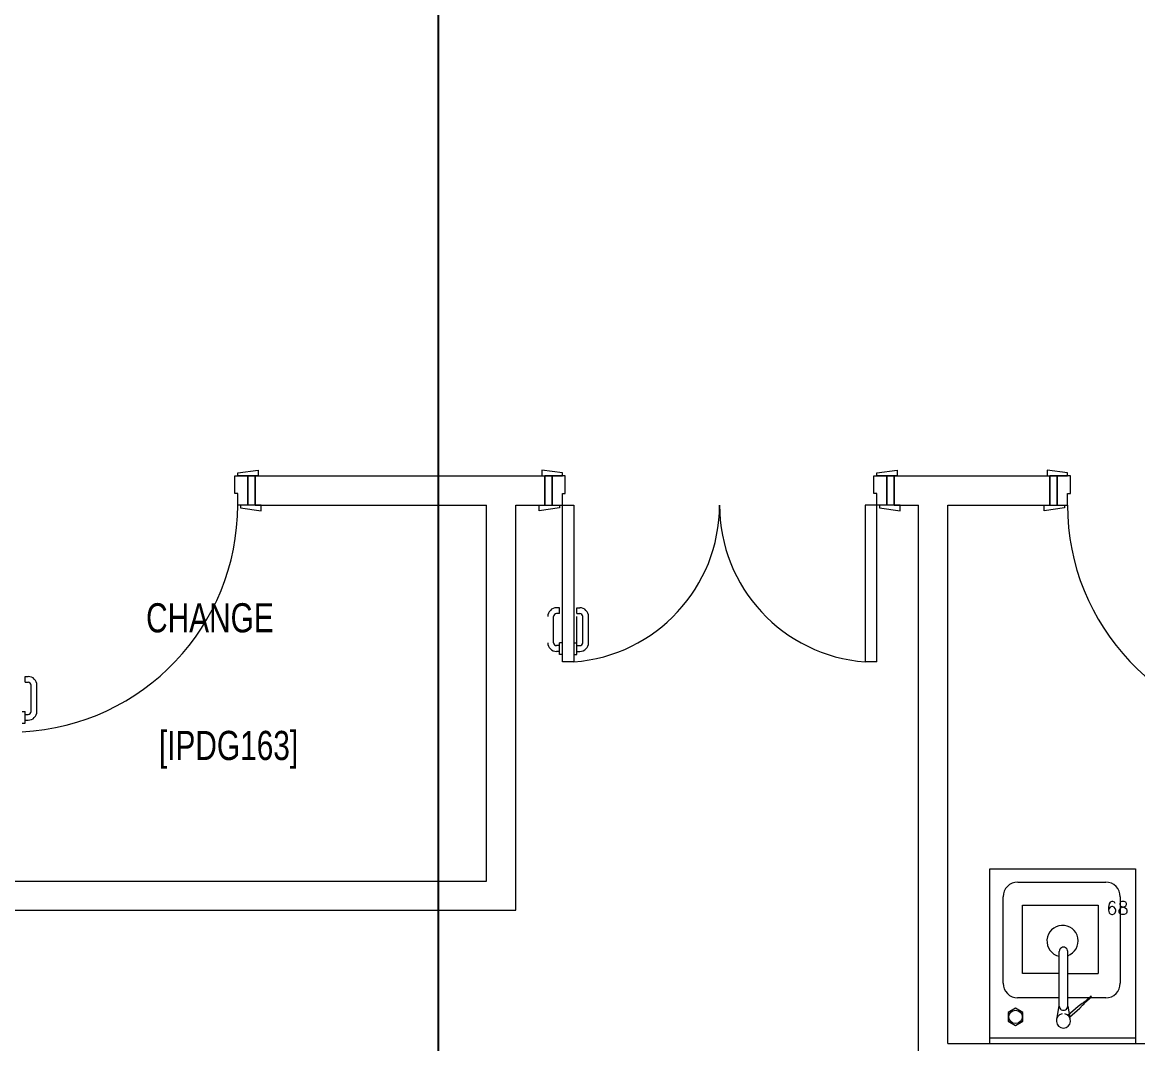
# Model space of a CAD drawing. Header units: metres. Extents: x -18745 to 220762, y -1579758 to -1356048.
# Drawn here: x 165083 to 168915, y -1423281 to -1419773 of the extents above; entities that cross this region are included whole.
import ezdxf

# ---------------------------------------------------------------- set-up
doc = ezdxf.new("R2010")
doc.units = ezdxf.units.M
doc.layers.get('0').update_dxf_attribs({"lineweight": 0})
for name, color, linetype, lineweight in [('A-100 - Copy$0$72_EGR_BASE_TEXT', 8, 'Continuous', 0), ('A-100 - Copy$0$Medical Equipment and Furniture', 8, 'Continuous', 0), ('A-100 - Copy$0$SANIT', 8, 'Continuous', 0), ('A-100 - Copy$0$Walls', 8, 'Continuous', 0), ('A-100 - Copy$0$Wooden Joinery', 8, 'Continuous', 0)]:
    doc.layers.add(name, color=color, linetype=linetype, lineweight=lineweight)
doc.layers.add('A-100 - Copy$0$axes', color=8, linetype='Continuous')
doc.styles.add('A-100 - Copy$0$list_ghTextstyle', font='romans.shx', dxfattribs={"height": 0.25})
doc.styles.add('A-100 - Copy$0$X3G_ENTITY_2587EA', font='swisscl.ttf', dxfattribs={"height": 200})

# ---------------------------------------------------------------- blocks, each defined once
blk = doc.blocks.new('A-100 - Copy$0$Slop Hopper')
at = {"layer": 'A-100 - Copy$0$SANIT'}
for p, q in [((1327.37, 1279.91), (1327.37, 1339.91)), ((1327.37, 1339.91), (1377.37, 1339.91)), ((1377.37, 1339.91), (1377.37, 1279.91)), ((1336.9, 1335.39), (1367.15, 1335.39)), ((1331.89, 1300.66), (1331.89, 1330.39)), ((1372.14, 1330.38), (1372.14, 1300.65)), ((1338.53, 1304.04), (1338.53, 1327.46)), ((1338.53, 1327.46), (1364.59, 1327.46)), ((1364.59, 1327.46), (1364.59, 1304.04)), ((1351.16, 1293.73), (1351.16, 1311.59)), ((1354.09, 1292.76), (1354.09, 1311.6)), ((1351.16, 1304.04), (1338.53, 1304.04)), ((1354.09, 1304.04), (1364.59, 1304.04)), ((1351.16, 1295.65), (1336.89, 1295.65)), ((1367.14, 1295.65), (1354.09, 1295.65)), ((1361.99, 1296.2), (1359.59, 1294.08)), ((1362.21, 1295.94), (1359.8, 1293.84)), ((1336.15, 1292.05), (1333.62, 1290.6)), ((1338.67, 1290.6), (1336.15, 1292.05)), ((1350.46, 1288.9), (1351.16, 1292.85)), ((1351.16, 1292.92), (1351.16, 1293.7)), ((1354.09, 1292.76), (1354.78, 1288.9)), ((1354.11, 1289.68), (1357.62, 1292.77)), ((1354.74, 1288.96), (1358.25, 1292.05)), ((1357.63, 1292.78), (1359.1, 1293.78)), ((1358.26, 1292.07), (1359.19, 1293.12)), ((1359.1, 1293.78), (1359.39, 1293.97)), ((1359.19, 1293.12), (1359.68, 1293.65)), ((1359.39, 1293.97), (1359.53, 1294.07)), ((1359.53, 1294.07), (1359.65, 1294.16)), ((1359.65, 1294.16), (1359.74, 1294.23)), ((1359.68, 1293.65), (1359.79, 1293.78)), ((1359.79, 1293.78), (1359.89, 1293.88)), ((1359.89, 1293.88), (1359.97, 1293.97)), ((1359.97, 1293.97), (1360.04, 1294.05)), ((1333.62, 1290.6), (1333.62, 1287.67)), ((1333.62, 1287.67), (1336.15, 1286.2)), ((1336.15, 1286.2), (1338.67, 1287.67)), ((1338.67, 1287.67), (1338.67, 1290.6)), ((1327.37, 1281.91), (1377.37, 1281.91)), ((1377.37, 1279.91), (1327.37, 1279.91))]:
    blk.add_line(p, q, dxfattribs=at)
blk.add_circle((1336.16, 1289.11), 2.3, dxfattribs=at)
for centre, radius, start, end in [((1336.89, 1330.38), 5, 89.9562, 179.9562), ((1367.14, 1330.38), 5, 0, 90), ((1352.31, 1315.19), 5.37, 289.1656, 257.5966), ((1352.62, 1311.59), 1.46, 359.85, 179.85), ((1336.9, 1300.66), 5, 179.9563, 269.9563), ((1367.14, 1300.65), 5, 270, 0), ((1362.07, 1296.1), 0.137, 39.4733, 129.4733), ((1362.12, 1296.06), 0.152, 310.9144, 40.9144), ((1352.63, 1292.81), 1.44, 179.0502, 359.0502), ((1352.62, 1287.73), 2.45, 100.5881, 79.4119)]:
    blk.add_arc(centre, radius, start, end, dxfattribs=at)
blk = doc.blocks.new('A-100 - Copy$0$A$C666502D8')
at = {"layer": 'A-100 - Copy$0$Wooden Joinery'}
for p, q in [((-540, 110), (-610, 120)), ((-610, 120), (-610, 100)), ((540, 110), (610, 120)), ((540, 110), (610, 120)), ((610, 120), (610, 100)), ((610, 120), (610, 100)), ((-610, 100), (-540, 100)), ((-575, 100), (-600, 100)), ((-575, 100), (-600, 100)), ((-600, 100), (-600, 0)), ((-530, 100), (-575, 100)), ((-575, 100), (-575, 0)), ((-575, 0), (-575, 100)), ((-530, 100), (-575, 100)), ((-575, 100), (-575, 0)), ((-575, 0), (-575, 100)), ((-540, 100), (-540, 110)), ((-530, 40), (-530, 100)), ((-530, 40), (-530, 100)), ((530, 40), (530, 100)), ((530, 100), (575, 100)), ((530, 40), (530, 100)), ((530, 100), (575, 100)), ((540, 100), (540, 110)), ((540, 100), (540, 110)), ((610, 100), (540, 100)), ((610, 100), (540, 100)), ((575, 100), (575, 0)), ((575, 0), (575, 100)), ((575, 100), (600, 100)), ((575, 100), (575, 0)), ((575, 0), (575, 100)), ((575, 100), (600, 100)), ((600, 100), (600, 0)), ((-540, 0), (-540, 40)), ((-540, 40), (-530, 40)), ((-540, 0), (-540, 40)), ((-540, 40), (-530, 40)), ((540, 40), (530, 40)), ((540, 40), (530, 40)), ((540, 0), (540, 40)), ((540, 0), (540, 40)), ((-620, -20), (-620, 0)), ((-620, 0), (-550, 0)), ((-600, 0), (-575, 0)), ((-575, 0), (-540, 0)), ((-550, 0), (-550, -10)), ((-540, -538.5), (-540, 0)), ((-540, 0), (-500, 0)), ((-500, 0), (-500, -538.5)), ((500, 0), (500, -538.5)), ((540, 0), (500, 0)), ((540, -538.5), (540, 0)), ((575, 0), (540, 0)), ((550, 0), (550, -10)), ((620, 0), (550, 0)), ((600, 0), (575, 0)), ((620, -20), (620, 0)), ((-620, -20), (-620, 0)), ((-620, 0), (-550, 0)), ((-550, -10), (-620, -20)), ((-550, -10), (-620, -20)), ((-600, 0), (-575, 0)), ((-575, 0), (-540, 0)), ((-550, 0), (-550, -10)), ((575, 0), (540, 0)), ((550, 0), (550, -10)), ((620, 0), (550, 0)), ((550, -10), (620, -20)), ((550, -10), (620, -20)), ((600, 0), (575, 0)), ((620, -20), (620, 0)), ((-570, -473.1), (-570, -383.1)), ((-550, -353.1), (-560, -353.1)), ((-550, -373.1), (-560, -373.1)), ((-550, -373.1), (-550, -353.1)), ((-490, -353.1), (-480, -353.1)), ((-490, -373.1), (-490, -353.1)), ((-490, -373.1), (-480, -373.1)), ((-470, -473.1), (-470, -383.1)), ((-450, -473.1), (-450, -383.1)), ((-550, -483.1), (-560, -483.1)), ((-550, -513.1), (-550, -473.1)), ((-540, -473.1), (-550, -473.1)), ((-500, -473.1), (-490, -473.1)), ((-490, -513.1), (-490, -473.1)), ((-490, -483.1), (-480, -483.1)), ((-550, -503.1), (-560, -503.1)), ((-540, -513.1), (-550, -513.1)), ((-500, -513.1), (-490, -513.1)), ((-490, -503.1), (-480, -503.1)), ((-500, -538.5), (-540, -538.5)), ((540, -538.5), (500, -538.5))]:
    blk.add_line(p, q, dxfattribs=at)
for centre, radius, start, end in [((-540, 0), 540, 274.248, 0), ((540, 0), 540, 180, 265.752), ((-560, -383.1), 30, 90, 180), ((-560, -383.1), 10, 90, 180), ((-480, -383.1), 30, 0, 90), ((-480, -383.1), 10, 0, 90), ((-560, -473.1), 30, 180, 270), ((-560, -473.1), 10, 180, 270), ((-480, -473.1), 10, 270, 0), ((-480, -473.1), 30, 270, 0)]:
    blk.add_arc(centre, radius, start, end, dxfattribs=at)
blk = doc.blocks.new('A-100 - Copy')
at = {"layer": 'A-100 - Copy$0$axes'}
blk.add_line((166513.3, -1477297.4, 0), (166513.3, -1391762.7, 0), dxfattribs=at)
at = {"layer": 'A-100 - Copy$0$Walls'}
for p, q in [((165883.1, -1421430.6, 0), (165883.1, -1421330.6, 0)), ((165883.1, -1421330.6, 0), (166878.3, -1421330.6, 0)), ((166878.3, -1421430.6, 0), (166878.3, -1421330.6, 0)), ((168078.3, -1421330.6, 0), (168613.4, -1421330.6, 0)), ((168078.3, -1421430.6, 0), (168078.3, -1421330.6, 0)), ((168613.4, -1421430.6, 0), (168613.4, -1421330.6, 0)), ((165883.1, -1421430.6, 0), (166678.3, -1421430.6, 0)), ((166678.3, -1422722.7, 0), (166678.3, -1421430.6, 0)), ((166778.3, -1422822.7, 0), (166778.3, -1421430.6, 0)), ((166778.3, -1421430.6, 0), (166878.3, -1421430.6, 0)), ((168078.3, -1421430.6, 0), (168162.2, -1421430.6, 0)), ((168162.2, -1425602.7, 0), (168162.2, -1421430.6, 0)), ((168262.2, -1423280.6, 0), (168262.2, -1421430.6, 0)), ((168262.2, -1421430.6, 0), (168613.4, -1421430.6, 0)), ((164883.1, -1422722.7, 0), (166678.3, -1422722.7, 0)), ((164883.1, -1422822.7, 0), (166778.3, -1422822.7, 0)), ((168262.2, -1423280.6, 0), (169863.4, -1423280.6, 0))]:
    blk.add_line(p, q, dxfattribs=at)
at = {"layer": 'A-100 - Copy$0$Wooden Joinery'}
for p, q in [((165813.1, -1421390.6, 0), (165813.1, -1421330.6, 0)), ((165813.1, -1421330.6, 0), (165858.1, -1421330.6, 0)), ((165823.1, -1421320.6, 0), (165893.1, -1421310.6, 0)), ((165823.1, -1421330.6, 0), (165823.1, -1421320.6, 0)), ((165893.1, -1421330.6, 0), (165823.1, -1421330.6, 0)), ((165858.1, -1421330.6, 0), (165858.1, -1421430.6, 0)), ((165858.1, -1421430.6, 0), (165858.1, -1421330.6, 0)), ((165858.1, -1421330.6, 0), (165883.1, -1421330.6, 0)), ((165883.1, -1421330.6, 0), (165883.1, -1421430.6, 0)), ((165893.1, -1421310.6, 0), (165893.1, -1421330.6, 0)), ((166878.3, -1421330.6, 0), (166878.3, -1421430.6, 0)), ((168078.3, -1421330.6, 0), (168078.3, -1421430.6, 0)), ((168673.4, -1421320.6, 0), (168603.4, -1421310.6, 0)), ((168603.4, -1421310.6, 0), (168603.4, -1421330.6, 0)), ((168603.4, -1421330.6, 0), (168673.4, -1421330.6, 0)), ((168638.4, -1421330.6, 0), (168613.4, -1421330.6, 0)), ((168613.4, -1421330.6, 0), (168613.4, -1421430.6, 0)), ((168683.4, -1421330.6, 0), (168638.4, -1421330.6, 0)), ((168638.4, -1421330.6, 0), (168638.4, -1421430.6, 0)), ((168638.4, -1421430.6, 0), (168638.4, -1421330.6, 0)), ((168673.4, -1421330.6, 0), (168673.4, -1421320.6, 0)), ((168683.4, -1421390.6, 0), (168683.4, -1421330.6, 0)), ((165823.1, -1421390.6, 0), (165813.1, -1421390.6, 0)), ((165823.1, -1421430.6, 0), (165823.1, -1421390.6, 0)), ((168673.4, -1421430.6, 0), (168673.4, -1421390.6, 0)), ((168673.4, -1421390.6, 0), (168683.4, -1421390.6, 0)), ((165858.1, -1421430.6, 0), (165823.1, -1421430.6, 0)), ((165833.1, -1421430.6, 0), (165833.1, -1421440.6, 0)), ((165903.1, -1421430.6, 0), (165833.1, -1421430.6, 0)), ((165833.1, -1421440.6, 0), (165903.1, -1421450.6, 0)), ((165883.1, -1421430.6, 0), (165858.1, -1421430.6, 0)), ((165903.1, -1421450.6, 0), (165903.1, -1421430.6, 0)), ((168593.4, -1421450.6, 0), (168593.4, -1421430.6, 0)), ((168593.4, -1421430.6, 0), (168663.4, -1421430.6, 0)), ((168663.4, -1421440.6, 0), (168593.4, -1421450.6, 0)), ((168613.4, -1421430.6, 0), (168638.4, -1421430.6, 0)), ((168638.4, -1421430.6, 0), (168673.4, -1421430.6, 0)), ((168663.4, -1421430.6, 0), (168663.4, -1421440.6, 0)), ((166988.3, -1421903.7, 0), (166988.3, -1421813.7, 0)), ((165093.1, -1422019.6, 0), (165103.1, -1422019.6, 0)), ((165093.1, -1422039.6, 0), (165093.1, -1422019.6, 0)), ((165093.1, -1422039.6, 0), (165103.1, -1422039.6, 0)), ((165113.1, -1422139.6, 0), (165113.1, -1422049.6, 0)), ((165133.1, -1422139.6, 0), (165133.1, -1422049.6, 0)), ((165083.1, -1422139.6, 0), (165093.1, -1422139.6, 0)), ((165093.1, -1422179.6, 0), (165093.1, -1422139.6, 0)), ((165093.1, -1422149.6, 0), (165103.1, -1422149.6, 0)), ((165093.1, -1422169.6, 0), (165103.1, -1422169.6, 0)), ((165083.1, -1422179.6, 0), (165093.1, -1422179.6, 0))]:
    blk.add_line(p, q, dxfattribs=at)
for centre, radius, start, end in [((165043.1, -1421430.6, 0), 780, 272.9397, 0), ((169453.4, -1421430.6, 0), 780, 180, 267.0603), ((165103.1, -1422049.6, 0), 30, 0, 90), ((165103.1, -1422049.6, 0), 10, 0, 90), ((165103.1, -1422139.6, 0), 10, 270, 0), ((165103.1, -1422139.6, 0), 30, 270, 0)]:
    blk.add_arc(centre, radius, start, end, dxfattribs=at)
at = {"layer": 'A-100 - Copy$0$Medical Equipment and Furniture', "xscale": 10, "yscale": 10, "zscale": 10}
blk.add_blockref('A-100 - Copy$0$Slop Hopper', (155133.5, -1436079.8, 0), dxfattribs=at)
at = {"layer": 'A-100 - Copy$0$Wooden Joinery'}
blk.add_blockref('A-100 - Copy$0$A$C666502D8', (167478.3, -1421430.6, 0), dxfattribs=at)
at = {"layer": 'A-100 - Copy$0$72_EGR_BASE_TEXT', "char_height": 100, "attachment_point": 2, "style": 'A-100 - Copy$0$X3G_ENTITY_2587EA'}
for s, insert in [('CHANGE', (165727.6, -1421768, 0)), ('[IPDG163]', (165791.5, -1422206.4))]:
    blk.add_mtext(s, dxfattribs=dict(at, insert=insert))
at = {"layer": 'A-100 - Copy$0$Medical Equipment and Furniture', "insert": (168845.1, -1422792.3, 0), "char_height": 45, "attachment_point": 2, "style": 'A-100 - Copy$0$list_ghTextstyle'}
blk.add_mtext('68', dxfattribs=at)

msp = doc.modelspace()

# ---------------------------------------------------------------- block references
msp.add_blockref('A-100 - Copy', (0, 0))

doc.saveas('drawing.dxf')
